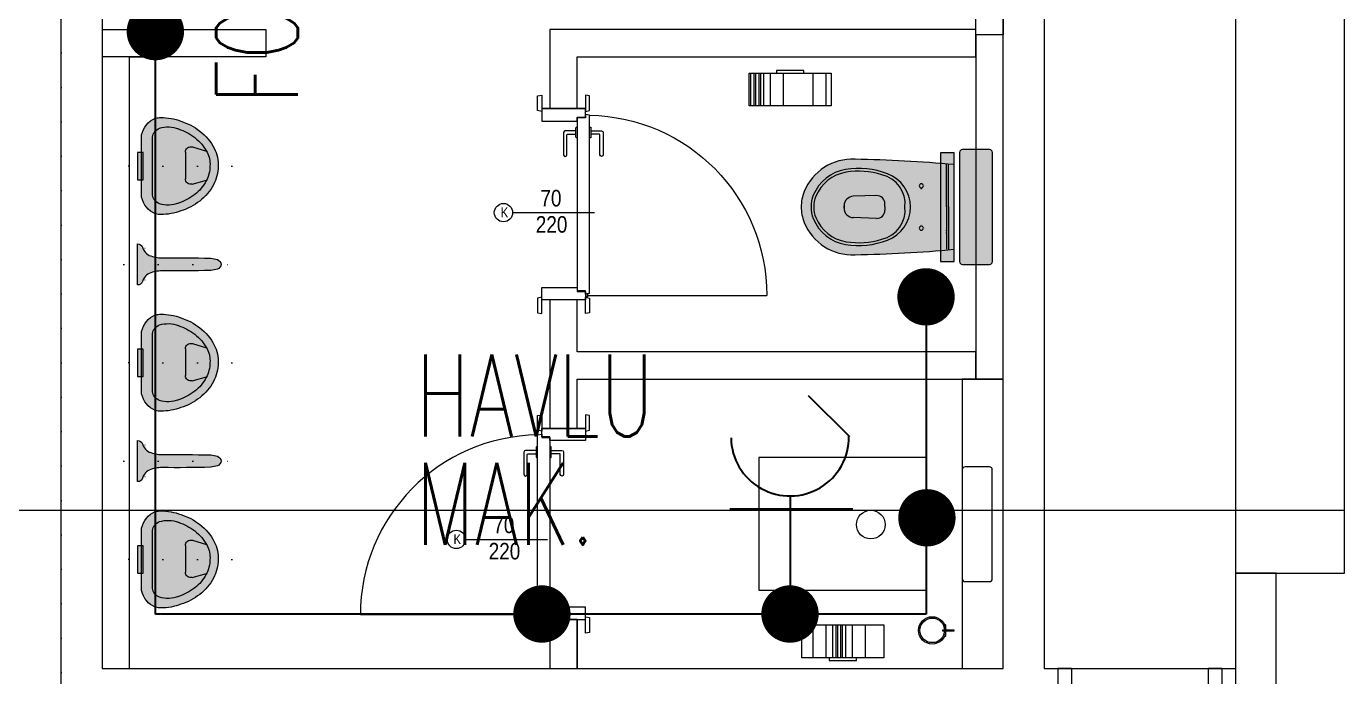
# Model space of a CAD drawing. Header units: metres. Extents: x -13194 to 152406, y -14653 to 29421.
# Drawn here: x 3647.2 to 4127.5, y 2642 to 2880.2 of the extents above; entities that cross this region are included whole.
import ezdxf

# ---------------------------------------------------------------- set-up
doc = ezdxf.new("R2010")
doc.units = ezdxf.units.M
doc.header["$LTSCALE"] = 100
doc.header["$MEASUREMENT"] = 0
doc.linetypes.add('DOT2', pattern=[0.125, 0, -0.125])
doc.layers.get('0').update_dxf_attribs({"color": 9, "lineweight": 9})
for name, color, linetype, lineweight in [('00', 9, 'Continuous', 9), ('01', 9, 'Continuous', 9), ('05', 9, 'Continuous', 9), ('05S', 9, 'Continuous', 9), ('20', 9, 'DOT2', 9), ('21_mahal200', 9, 'Continuous', 9), ('E-KABLO', 7, 'Continuous', 30), ('E-KAPAKLI PRİZ', 7, 'Continuous', 30), ('E-YAZI', 7, 'Continuous', 30), ('Kapı', 204, 'Continuous', 9), ('KARA SIVA', 4, 'Continuous', 9), ('TEFRİŞ', 9, 'Continuous', 9)]:
    doc.layers.add(name, color=color, linetype=linetype, lineweight=lineweight)
doc.styles.add('E-YAZI', font='txttw.shx')
doc.styles.add('MuuM_TEXT-STANDART', font='ARIALN.TTF')
doc.dimstyles.new('MuuM_DIM200', dxfattribs={"dimscale": 20, "dimtxt": 2, "dimasz": 1, "dimexe": 1, "dimexo": 1, "dimgap": 1, "dimtad": 1, "dimdec": 1, "dimrnd": 0.5, "dimdsep": 46, "dimtxsty": 'MuuM_TEXT-STANDART', "dimblk": 'ARCHTICK', "dimcen": 0, "dimdle": 0.15, "dimclrd": 256, "dimclre": 256, "dimclrt": 256, "dimadec": 0, "dimazin": 0, "dimtfac": 5, "dimtdec": 1, "dimtix": 1, "dimtmove": 2, "dimatfit": 3, "dimldrblk": 'DOT', "dimfxl": 3, "dimfxlon": 1, "dimtolj": 1, "dimlwd": -1, "dimlwe": -1, "dimarcsym": 0})

# ---------------------------------------------------------------- blocks, each defined once
blk = doc.blocks.new('100_KAPAKLI PRİZ')
at = {"layer": 'E-KAPAKLI PRİZ', "color": 4}
for p, q in [((1.215814954601228, 3.600277454039314), (0.3785433852463029, 4.43754902339424)), ((-1.223023227008525, 2.136300217214738), (1.279205538914538, 2.136300217214738)), ((0, 2.400173244881443), (0, 0))]:
    blk.add_line(p, q, dxfattribs=at)
blk.add_arc((0, 3.600173235725378), 1.199999990853849, 180.755130769776, 0.7551307697759941, dxfattribs=at)
blk = doc.blocks.new('2.bod.sitatik')
at = {"layer": '01'}
blk.add_lwpolyline([(4130, -5950.00000430597), (4130, -5950.00000430597), (4130, -5950.00000430597), (4130, -5400.00000430597), (4400, -5400.00000430597), (4400, -5950.00000430597), (4400, -5950.00000430597), (4400, -5950.00000430597), (4440, -5950.00000430597), (4440.000000000004, -5350.00000430597), (4090.000000000004, -5350.00000430597), (4090, -5950.00000430597), (4130, -5950.00000430597)], dxfattribs=at)
blk = doc.blocks.new('_ArchTick')
at = {"color": 0, "linetype": 'ByBlock', "const_width": 0.15}
blk.add_lwpolyline([(-0.5, -0.5), (0.5, 0.5)], dxfattribs=at)
blk = doc.blocks.new('_Dot')
at = {"color": 0, "linetype": 'ByBlock', "lineweight": -2}
blk.add_line((-0.5, 0), (-1, 0), dxfattribs=at)
at = {"color": 0, "linetype": 'ByBlock', "const_width": 0.5}
blk.add_lwpolyline([(-0.25, 0, 1), (0.25, 0, 1)], format="xyb", close=True, dxfattribs=at)
blk = doc.blocks.new('ttttttttttttt')
for points in [[(3983.48582208233, -30733.60081935968), (3983.48582208233, -30748.60081935968)], [(3988.48582208233, -30733.60081935968), (3983.48582208233, -30733.60081935968)], [(3988.48582208233, -30733.60081935968), (3988.48582208233, -30748.60081935968)], [(4043.48582208233, -30733.60081935968), (4038.48582208233, -30733.60081935968)], [(4038.48582208233, -30733.60081935968), (4038.48582208233, -30748.60081935968)], [(4043.48582208233, -30733.60081935968), (4043.48582208233, -30748.60081935968)], [(3988.48582208233, -30748.60081935968), (3983.48582208233, -30748.60081935968)], [(4034.48582208233, -30748.60081935968), (3988.48582208233, -30748.60081935968)], [(4034.48582208233, -30748.60081935968), (4034.48582208233, -30798.60081935968)], [(4034.48582208233, -30748.60081935968), (4038.48582208233, -30748.60081935968)], [(4043.48582208233, -30748.60081935968), (4038.48582208233, -30748.60081935968)], [(4038.48582208233, -30748.60081935968), (4038.48582208233, -30798.60081935968)]]:
    blk.add_lwpolyline(points)
blk.add_arc((4038.48582208233, -30748.60081935968), 50, 180, 270)
blk = doc.blocks.new('p-klozet üstü kağıt dispenser')
blk.add_hatch(color=255).paths.add_polyline_path([(-5.3433e-12, 5.563981752787184), (0, 45.40812888650907), (-5.000000000000057, 45.40812888650907), (-5.0000000000054, 5.563981752787184)])
blk.add_lwpolyline([(-5.3433e-12, 5.563981752787184), (0, 45.40812888650907), (-5.000000000000057, 45.40812888650907), (-5.0000000000054, 5.563981752787184)], close=True)
blk = doc.blocks.new('san-klo-06-p')
at = {"layer": '05S'}
h = blk.add_hatch(color=256, dxfattribs=at)
edge = h.paths.add_edge_path()
edge.add_line((-20.00000000000046, 2.015000000021245), (19.99999999999662, 2.015000000027066))
edge.add_arc((19.99999999999953, 3.015000000028521), 1, 270, 360)
edge.add_line((20.99999999999955, 3.015000000028521), (21.000000000001, 13.01500000002852))
edge.add_arc((19.99999999999953, 13.01500000002852), 1, 0, 90.00000000000001)
edge.add_line((19.99999999999953, 14.01500000002852), (-20.00000000000046, 14.01500000002561))
edge.add_arc((-20.00000000000046, 13.01500000002852), 1, 90.00000000000001, 180)
edge.add_line((-21.00000000000045, 13.01500000002852), (-20.999999999999, 3.015000000025612))
edge.add_arc((-20.00000000000046, 3.015000000021243), 1, 180, 270)
h = blk.add_hatch(color=256, dxfattribs=at)
edge = h.paths.add_edge_path()
edge.add_arc((482.446959709046, -45.26395162302651), 500.0000000000162, 174.8060223042765, 178.9681825704839)
edge.add_arc((1.500000000003183, -37.29190075644874), 19.00000000000178, 176.8871024373828, 247.9756871629529)
edge.add_arc((-4.547e-13, -41), 15.00000000000026, 247.9756871629556, 269.9999999999976)
edge.add_arc((-4.547e-13, -41), 15.00000000000026, 270.0000000000025, 292.0243128370444)
edge.add_arc((-1.50000000000409, -37.29190075644874), 19.0000000000039, 292.0243128370512, 363.1128975626213)
edge.add_arc((-482.4469597090078, -45.26395162301922), 499.9999999999761, 1.031817429516246, 5.19397769572375)
edge.add_line((15.49999999999954, 0), (-15.50000000000336, 0))
for p, q in [((-4.547e-13, -2), (-15.50000000000045, -2)), ((-4.547e-13, -2.80000000000291), (-15.50000000000045, -2.80000000000291)), ((-4.547e-13, -2), (15.49999999999954, -2)), ((-4.547e-13, -2.80000000000291), (15.49999999999954, -2.80000000000291)), ((-4.15801929872441, -28.43442233578389), (-3.905189181845798, -36.91821042136871)), ((-4.547e-13, -25.3450573319642), (-1.159350611440913, -25.3450573319642)), ((-4.547e-13, -25.3450573319642), (1.159350611440004, -25.3450573319642)), ((4.158019298723502, -28.43442233578389), (3.905189181844889, -36.91821042136871)), ((-4.547e-13, -40.31395125024572), (-0.4067423800156579, -40.31395125024572)), ((-0.4067423800156579, -40.31395125024572), (-4.547e-13, -40.31395125024572)), ((0.4067423800147483, -40.31395125024572), (-4.547e-13, -40.31395125024572)), ((-4.547e-13, -40.31395125024572), (0.4067423800147483, -40.31395125024572))]:
    blk.add_line(p, q)
at = {"linetype": 'DOT2'}
for p, q in [((-6.485962310548075, -12), (-8.953412711959118, -12)), ((-7.750000000000452, -10.91410758801794), (-7.750000000000452, -12)), ((-7.750000000000452, -13.08589241198206), (-7.750000000000452, -12)), ((6.485962310550803, -12), (8.953412711958206, -12)), ((7.749999999999543, -10.91410758801794), (7.749999999999543, -12)), ((7.749999999999543, -13.08589241198206), (7.749999999999543, -12))]:
    blk.add_line(p, q, dxfattribs=at)
for points in [[(-20.00000000000046, 2.015000000021245), (19.99999999999953, 2.015000000028521, 0.4142135623730951), (20.99999999999955, 3.015000000028521), (20.99999999999955, 13.01500000002852, 0.4142135623731339), (19.99999999999953, 14.01500000002852), (-20.00000000000046, 14.01500000002852, 0.4142135623730744), (-21.00000000000045, 13.01500000002852), (-21.00000000000045, 3.015000000021243, 0.4142135623731159)], [(-15.50000000000045, 0, 0.0181628470062377), (-17.47196496077276, -36.26013260072796, 0.3205287056357122), (-5.625000000000452, -54.90537216330267, 0.0963961176293174), (-4.547e-13, -56, 0.0963961176293174), (5.624999999999543, -54.90537216330267, 0.3205287056357121), (17.47196496077549, -36.26013260072796, 0.0181628470062377), (15.49999999999954, 0)]]:
    blk.add_lwpolyline(points, format="xyb", close=True)
for points in [[(-9.500000000000453, 2.015000000028521), (-9.500000000000453, -2.984999999978752), (-8.500000000000455, -2.984999999978752), (-8.500000000000455, 2.015000000028521)], [(8.499999999999545, 2.015000000028521), (8.499999999999545, -2.984999999978752), (9.499999999999543, -2.984999999978752), (9.499999999999543, 2.015000000028521)]]:
    blk.add_lwpolyline(points, dxfattribs=at)
blk.add_lwpolyline([(-5.000000000000452, 0), (-5.000000000000452, 2), (4.999999999999545, 2), (4.999999999999545, 0)], close=True, dxfattribs=at)
for centre, radius, start, end in [((-7.750000000000452, -12), 0.75, 0, 180), ((-7.750000000000452, -12), 0.75, 180, 0), ((7.749999999999543, -12), 0.75, 0, 180), ((7.749999999999543, -12), 0.75, 180, 0), ((-4.547e-13, -29), 13, 90, 159.4200885049486), ((-1.089157725150015, -28.94594607376348), 11.00000000000001, 84.31758544885159, 166.806744405553), ((-4.547e-13, -29), 13, 20.57991149505137, 90), ((1.089157725149107, -28.94594607376348), 11, 13.19325559444693, 95.68241455114841), ((15.91510823917952, -34.97572838532506), 30, 159.4200885049486, 189.1280785422966), ((15.91510823917952, -34.97572838532506), 28.99999999999998, 162.8726879048356, 189.1280785422966), ((-1.159350611440913, -28.3450573319642), 3, 90, 181.7069983645544), ((1.159350611440004, -28.3450573319642), 3, 358.2930016354455, 90), ((-15.91510823918042, -34.97572838532506), 28.99999999999999, 350.8719214577034, 17.12731209516433), ((-15.91510823918042, -34.97572838532506), 30, 350.8719214577034, 20.57991149505137), ((-0.4067423800156579, -36.81395125024574), 3.499999999999998, 181.7069983645544, 270), ((0.4067423800147483, -36.81395125024574), 3.499999999999998, 270, 358.2930016354455), ((1.499999999999543, -37.29190075644874), 15.39999999999999, 189.1280785422966, 247.9756871630004), ((1.499999999999543, -37.29190075644874), 14.4, 189.1280785422966, 247.9756871630004), ((-1.500000000000454, -37.29190075644874), 14.40000000000001, 292.0243128369996, 350.8719214577034), ((-1.500000000000454, -37.29190075644874), 15.39999999999999, 292.0243128369996, 350.8719214577034), ((-4.547e-13, -41), 11.39999999999997, 247.9756871630004, 270), ((-4.547e-13, -41), 10.39999999999995, 247.9756871630004, 270), ((-4.547e-13, -41), 10.39999999999995, 270, 292.0243128369996), ((-4.547e-13, -41), 11.39999999999997, 270, 292.0243128369996)]:
    blk.add_arc(centre, radius, start, end)
at = {"layer": '05', "rotation": 270}
blk.add_blockref('p-klozet üstü kağıt dispenser', (-25.40812888650862, -5.007660794144613), dxfattribs=at)
blk = doc.blocks.new('San-p-uripart')
at = {"layer": '05S'}
h = blk.add_hatch(color=256, dxfattribs=at)
edge = h.paths.add_edge_path()
edge.add_line((0, 0), (-7.502701282911726, 0))
edge.add_arc((-5.709877322929968, -0.0991818855945894), 1.795565314299233, 176.8335336137003, 251.0946557253123)
edge.add_arc((-8.442650596654858, -8.078530705955927), 6.638772677657441, 57.0297629489329, 71.09465572531082, ccw=False)
edge.add_arc((-7.040729375654334, -5.917304325401346), 4.062674353079212, 23.36070373810901, 57.02976294893671, ccw=False)
edge.add_arc((-13.70585418392875, -8.796135696042256), 11.32294699055403, -0.7682051098128113, 23.360703738108384, ccw=False)
edge.add_arc((402.5469214286236, -14.37746602216248), 404.967245607545, 179.231794890187, 181.7550775583132)
edge.add_arc((11.77246903945706, -25.27573944187134), 14.08342795668617, 186.1332779337883, 196.4356805880288)
edge.add_arc((0.2055674033981631, -28.52261435773835), 2.076566262679214, 200.8138809635047, 264.3187619893651)
edge.add_arc((-0.2055674033981631, -28.52261435773835), 2.076566262679214, 275.6812380106349, 339.1861190364953)
edge.add_arc((-11.77246903945706, -25.27573944187134), 14.08342795668617, 343.5643194119712, 353.8667220662117)
edge.add_arc((-402.5469214286236, -14.37746602216248), 404.967245607545, 358.2449224416866, 360.768205109813)
edge.add_arc((13.70585418392875, -8.796135696042256), 11.32294699055404, 156.6392962618916, 180.7682051098129, ccw=False)
edge.add_arc((7.040729375654334, -5.917304325401346), 4.062674353079213, 122.9702370510633, 156.639296261891, ccw=False)
edge.add_arc((8.442650596654858, -8.078530705955927), 6.638772677657441, 108.90534427468921, 122.97023705106719, ccw=False)
edge.add_arc((5.709877322929968, -0.0991818855945894), 1.795565314299232, 288.9053442746877, 363.1664663862996)
edge.add_line((7.502701282912312, 0), (5.853095785823825e-13, 0))
at = {"linetype": 'DOT2'}
for p, q in [((0, 5), (0, -40.49999999999636)), ((-5.770817504173462, -2.733077667144243), (-5.770817504173462, 3.350195222110413)), ((5.770817504173462, -2.733077667144243), (5.770817504173462, 3.350195222110413))]:
    blk.add_line(p, q, dxfattribs=at)
blk.add_lwpolyline([(0, 0), (-7.502701282912312, 0, 0.3358627193216691), (-6.291650653194663, -1.797885682644845, -0.0614468324515553), (-4.829808567523286, -2.508909970380043, -0.1479750645966862), (-3.311085466844815, -4.306379369778366, -0.1056729534655511), (-2.383924922236474, -8.947945920119308, 0.011010342516257), (-2.230346181717322, -26.78043505654569, 0.0449830156324357), (-1.735481351159251, -29.26048777216966, 0.2844088340516868), (0, -30.58898060938736, 0.2844088340516868), (1.735481351159251, -29.26048777216966, 0.0449830156324357), (2.230346181717322, -26.78043505654569, 0.011010342516257), (2.383924922236474, -8.947945920119308, -0.1056729534655511), (3.311085466844815, -4.306379369778366, -0.1479750645966862), (4.829808567523286, -2.508909970380043, -0.0614468324515553), (6.291650653194663, -1.797885682644845, 0.3358627193216691), (7.502701282912312, 0)], format="xyb", close=True)
blk = doc.blocks.new('v-k-pisuar01-p-s')
at = {"layer": '05S'}
h = blk.add_hatch(color=256, dxfattribs=at)
edge = h.paths.add_edge_path()
edge.add_line((11.42270253094102, 3.638e-12), (-11.42270253094102, 3.638e-12))
edge.add_arc((-9.830791421985849, -8.150053224959265), 8.304068192672245, 101.052160196956, 157.7110542586413)
edge.add_arc((-8.698184620976463, -7.002620211645987), 9.040695939314752, 167.2054471598568, 179.9865996109631)
edge.add_arc((3.698906807148886, -6.994059835495138), 21.43778808926014, 180.0172277376221, 200.174822931414)
edge.add_arc((4.927594309561754, -7.521959883539237), 22.42787110088592, 197.8257412586595, 217.822754149149)
edge.add_arc((2.836417373735457, -9.145373557403216), 19.78051526280616, 217.8227541491555, 241.917258812392)
edge.add_arc((-0.7404978676677274, -15.84919987251851), 12.18212004358895, 241.9172588123764, 274.1094109938937)
edge.add_arc((0.011119686978418, -13.43780789287848), 14.56269787259692, 270.4775210897593, 298.0827411875948)
edge.add_arc((-1.900854454888758, -9.854401046221028), 18.62428004557212, 298.082741187634, 322.1772458508703)
edge.add_arc((-4.90535493561765, -7.521959883539237), 22.4278711008861, 322.1772458508511, 342.1742587413403)
edge.add_arc((-3.676667433204783, -6.994059835495138), 21.43778808926036, 339.8251770685861, 359.9827722623778)
edge.add_arc((10.17531421099374, -6.921057905034102), 7.586221502296683, 359.3999502511719, 374.6647735631948)
edge.add_arc((9.830791421987668, -8.150053224962901), 8.304068192673494, 22.28894574136448, 78.94783980325458)
at = {"linetype": 'DOT2'}
blk.add_line((0, -33), (0, 5), dxfattribs=at)
for p, q in [((-6.984664828327367, -18.56483841345834), (-5.466074508258316, -23.72804550169167)), ((-5.065933825182582, -16.00050576547437), (4.657896394137424, -16.00050576547437)), ((6.590366273341714, -18.51583106659382), (5.18733824030096, -23.77718619049119))]:
    blk.add_line(p, q)
for points in [[(11.42270253094102, 3.638e-12), (-11.42270253094102, 3.638e-12, 0.2523838902471173), (-17.51440381128668, -5.000505765474372, 0.0558261851845719), (-17.73888031302704, -7.000505765474372, 0.0881816074474143), (-16.42355859140844, -14.38764789839843, 0.0874755300532864), (-12.78843996554497, -21.27519701816345, 0.1055211629797704), (-6.475183890102925, -26.5971031555091, 0.1413959180004252), (0.1324883970701194, -28, 0.1210364073534051), (6.866453540200382, -26.28602049577967, 0.1055211629797702), (12.81067933948907, -21.27519701816345, 0.0874755300532857), (16.44579796535254, -14.38764789839843, 0.0881816074474134), (17.76111968697296, -7.000505765474372, 0.0667040249175728), (17.5144038112885, -5.000505765474372, 0.2523838902480677), (11.42270253091192, 7.276000000000001e-12)], [(13.56758272037041, -13.46927878739734, 0.1723745183359662), (13.81327216784484, -6.517616360626562, 0.2523838902480677), (10.65589230152181, -3.925812281813703), (-10.65589230153637, -3.925812281817343, 0.2523838902471173), (-13.81327216784484, -6.517616360626562, 0.1723745183359663), (-13.56758272037041, -13.46927878739734, 0.0874755300532832), (-10.41870533553083, -19.43553460801922, 0.1055211629797738), (-5.062945461508205, -23.9502970385438, 0.1440043722371133), (0.0111196869729611, -25.00050576547437, 0.1231510465558739), (5.454215111603843, -23.63921437881436, 0.1055211629797774), (10.44094470947493, -19.43553460801922, 0.0874755300532832), (13.58982209431451, -13.46927878739734)]]:
    blk.add_lwpolyline(points, format="xyb")
blk.add_lwpolyline([(-5, -0.500000000003638), (-5, 1.49999999999636), (5, 1.49999999999636), (5, -0.500000000003638)], close=True)
for centre, radius, start, end in [((1.160594533739639, -7.479771511072612), 15.89947806192441, 200.6505748287934, 202.1300987202021), ((-1.138355159795537, -7.479771511072612), 15.89947806192436, 337.8699012797978, 339.3494251712066), ((-5.065933825182582, -18.00050576547437), 2, 90, 196.3895403340701), ((4.657896394137424, -18.00050576547437), 2, 345.0685828217818, 90)]:
    blk.add_arc(centre, radius, start, end)
at = {"layer": '05S'}
blk.add_solid([(-5, 1.49999999999636), (-5, -0.500000000003638), (5, 1.49999999999636), (5, -0.500000000003638)], dxfattribs=at)
blk = doc.blocks.new('p-t.kağıtlığı')
at = {"layer": 'TEFRİŞ'}
h = blk.add_hatch(dxfattribs=at)
h.set_pattern_fill('CYL', color=256, scale=30, angle=-89.99999999999999, style=0)
h.set_pattern_definition([(270, (-14.39999999999963, 13), (30, 6.7e-15), []), (270, (-13.80000000000018, 13), (30, 6.7e-15), []), (270, (-12.59999999999945, 13), (30, 6.7e-15), []), (270, (-10.19999999999982, 13), (30, 6.7e-15), []), (270, (-5.399999999999636, 13), (30, 6.7e-15), []), (270, (5.400000000000542, 13), (30, 6.7e-15), []), (270, (10.19999999999982, 13), (30, 6.7e-15), []), (270, (12.60000000000036, 13), (30, 6.7e-15), []), (270, (13.80000000000018, 13), (30, 6.7e-15), []), (270, (14.40000000000054, 13), (30, 6.7e-15), [])])
h.paths.add_polyline_path([(-15, 1), (15, 1), (15, 13), (-15, 13)])
for points in [[(-15, 1), (15, 1), (15, 13), (-15, 13)], [(5, 1), (5, 0), (-5, 0), (-5, 1)]]:
    blk.add_lwpolyline(points, close=True, dxfattribs=at)
blk = doc.blocks.new('RREERGERGBBBB')
at = {"layer": 'TEFRİŞ'}
blk.add_hatch(color=256, dxfattribs=at).paths.add_polyline_path([(-24564.21179301331, -5806.625685495985), (-24567.21179301331, -5806.625685495985), (-24567.21179301331, -5804.625685495985), (-24567.41179301331, -5804.625685495985), (-24567.41179301331, -5806.625685495985), (-24568.41179301331, -5806.625685495985), (-24568.41179301331, -5806.825685495985), (-24567.41179301331, -5806.825685495982), (-24567.41179301331, -5808.825685495982), (-24567.21179301332, -5808.825685495982), (-24567.21179301332, -5806.825685495982), (-24564.21179301332, -5806.825685495982)])
for points in [[(-24564.21179301331, -5806.625685495985), (-24567.21179301331, -5806.625685495985), (-24567.21179301331, -5804.625685495985), (-24567.41179301331, -5804.625685495985), (-24567.41179301331, -5806.625685495985), (-24568.41179301331, -5806.625685495985), (-24568.41179301331, -5806.825685495985), (-24567.41179301331, -5806.825685495982), (-24567.41179301331, -5808.825685495982), (-24567.21179301332, -5808.825685495982), (-24567.21179301332, -5806.825685495982), (-24564.21179301332, -5806.825685495982), (-24564.21179301331, -5806.625685495985)], [(-24567.21179301332, -5806.709182177796), (-24564.21179301332, -5806.709182177796)]]:
    blk.add_lwpolyline(points, dxfattribs=at)
for radius in [5, 4.5]:
    blk.add_circle((-24572.21179301332, -5806.709182177796), radius, dxfattribs=at)
blk = doc.blocks.new('dsfsdfsdfsdfsdfsdf')
at = {"layer": 'Kapı'}
for p, q in [((23771.45181168488, -2062.352248718824), (23755.45181168267, -2062.352248718824)), ((23772.95181168482, -2064.719111331149, 0.6555058768281015), (23771.45181168482, -2064.41911133111, 0.6555058768281015)), ((23771.45181168482, -2064.41911133111, 0.6555058768281015), (23771.45181168482, -2065.619111331151, 0.6555058768281015)), ((23771.95371590619, -2064.009590223897, 0.6555058768281015), (23837.87079387352, -2064.009590223897, 0.6555058768281015)), ((23772.95181168482, -2064.719111331149, 0.6555058768281015), (23772.95181168482, -2129.919111331008, 0.6555058768281015)), ((23771.45181168482, -2065.619111331151, 0.6555058768281015), (23768.45181168482, -2065.619111331151, 0.6555058768281015)), ((23768.45181168482, -2129.019111331028, 0.6555058768281015), (23768.45181168494, -2066.819111331031, 0.6555058768281015)), ((23771.45181168267, -2132.352248718729), (23755.45181168261, -2132.352248718729)), ((23771.45181168482, -2129.019111331028, 0.6555058768281015), (23768.45181168482, -2129.019111331028, 0.6555058768281015)), ((23771.45181168482, -2130.219111331069, 0.6555058768281015), (23771.45181168482, -2129.019111331028, 0.6555058768281015)), ((23772.95181168482, -2129.919111331008, 0.6555058768281015), (23771.45181168482, -2130.219111331069, 0.6555058768281015))]:
    blk.add_line(p, q, dxfattribs=at)
at = {"layer": 'Kapı', "elevation": 0.6555058768281015}
for points in [[(23753.95181168255, -2057.61911133118), (23755.45181168255, -2057.319111331097), (23755.45181168255, -2063.319111331046), (23753.95181168255, -2063.019111330985), (23753.95181168255, -2057.61911133118)], [(23772.95181168476, -2057.61911133118), (23771.45181168482, -2057.319111331097), (23771.45181168482, -2063.319111331046), (23772.95181168476, -2063.019111330985), (23772.95181168476, -2057.61911133118)], [(23753.95181168255, -2137.019111330999), (23755.45181168255, -2137.31911133106), (23755.45181168255, -2131.319111331133), (23753.95181168255, -2131.619111331172), (23753.95181168255, -2137.019111330999)], [(23772.95181168482, -2137.019111330999), (23771.45181168482, -2137.31911133106), (23771.45181168482, -2131.319111331133), (23772.95181168482, -2131.619111331172), (23772.95181168482, -2137.019111330999)]]:
    blk.add_lwpolyline(points, dxfattribs=at)
for points in [[(23771.45181168482, -2062.319111331046), (23755.45181168255, -2062.319111331046), (23755.45181168255, -2066.819111331031), (23768.45181168482, -2066.819111331031), (23768.45181168482, -2065.419111330928), (23771.45181168482, -2065.419111330928)], [(23771.45181168482, -2132.319111330951), (23755.45181168255, -2132.319111330951), (23755.45181168255, -2127.819111331126), (23768.45181168482, -2127.819111331126), (23768.45181168482, -2129.219111331069), (23771.45181168482, -2129.219111331069)]]:
    blk.add_lwpolyline(points, close=True, dxfattribs=at)
for points in [[(23767.95181168482, -2124.21911133112), (23764.05181168485, -2124.21911133112, -0.4142135623730951), (23763.45181168482, -2123.619111330998), (23763.45181168482, -2115.473277997778, -1.000000000000094), (23764.65181168477, -2115.473277997778), (23764.65181168477, -2122.769111331188, 0.4142135623730951), (23764.90181168477, -2123.019111331058), (23767.95181168482, -2123.019111331058)], [(23773.45181168482, -2124.21911133112), (23777.35181168478, -2124.21911133112, 0.4142135623730951), (23777.95181168482, -2123.619111330998), (23777.95181168482, -2115.473277997778, 1.000000000000094), (23776.75181168481, -2115.473277997778), (23776.75181168481, -2122.769111331188, -0.4142135623730951), (23776.50181168481, -2123.019111331058), (23773.45181168482, -2123.019111331058)], [(23768.45181168482, -2121.619111331136), (23768.20181168482, -2121.619111331136, 0.4142135623730951), (23767.95181168482, -2121.869111331027), (23767.95181168482, -2125.369111331172, 0.414213562373091), (23768.20181168482, -2125.619111331063), (23768.45181168482, -2125.619111331063)], [(23772.95181168482, -2125.619111331063), (23773.20181168482, -2125.619111331063, 0.4142135623737115), (23773.45181168482, -2125.369111331172), (23773.45181168482, -2121.869111331027, 0.4142135623724791), (23773.20181168482, -2121.619111331136), (23772.95181168482, -2121.619111331136)]]:
    blk.add_lwpolyline(points, format="xyb", dxfattribs=at)
at = {"layer": 'Kapı'}
blk.add_circle((23771.95371590619, -2064.009590223897, 0.6555058768281015), 0.4999999999999999, dxfattribs=at)
blk.add_arc((23771.95371590619, -2064.009590223897, 0.6555058768281015), 65.91707796733714, 270.8675879280374, 0, dxfattribs=at)
blk = doc.blocks.new('fgvdfgdffffffffffffffffffffffffffffffff')
at = {"layer": 'Kapı'}
blk.add_lwpolyline([(23435.64420767338, -2227.996412656395), (23465.61762177996, -2227.996412656395)], dxfattribs=at)
blk.add_circle((23432.28420767338, -2227.996412656395), 3.359999999999999, dxfattribs=at)
at = {"layer": 'Kapı', "attachment_point": 1, "style": 'MuuM_TEXT-STANDART'}
for s, insert, char_height, width in [('70', (23445.80805638355, -2219.676727744605), 6.047999999999999, 88.79573695206868), ('K', (23431.24663969502, -2226.097197341773), 3.628799999999999, 53.2774421712412), ('220', (23444.11858472365, -2229.276727744605), 6.047999999999999, 88.79573695206868)]:
    blk.add_mtext(s, dxfattribs=dict(at, insert=insert, char_height=char_height, width=width))
blk = doc.blocks.new('DFEGDFGDFGDFGHHHHHHHHHHHHHHHHHH')
at = {"layer": 'TEFRİŞ'}
blk.add_lwpolyline([(23605.31433439111, -2457.315299196679), (23605.31433439112, -2497.315299196679, 0.4142135623730951), (23606.31433439112, -2498.315299196679), (23615.31433439112, -2498.315299196679, 0.4142135623731339), (23616.31433439112, -2497.315299196679), (23616.31433439112, -2457.315299196679, 0.4142135623730744), (23615.31433439112, -2456.315299196679), (23606.31433439111, -2456.315299196679, 0.4142135623731159)], format="xyb", close=True, dxfattribs=at)
blk = doc.blocks.new('ffffffdssssssssssssssss')
at = {"layer": 'TEFRİŞ'}
blk.add_lwpolyline([(30540.99751206332, -1871.23876330108), (30540.99751206332, -1919.73876330108), (30602.49751206332, -1919.73876330108), (30602.49751206332, -1871.23876330108)], close=True, dxfattribs=at)
blk.add_circle((30581.9979186303, -1895.755781389791), 5.25, dxfattribs=at)
blk = doc.blocks.new('2.bod.Mimari')
at = {"layer": '00'}
for points in [[(3659.999999999973, -5965.000004305974), (3659.999999999973, -5545.00000430597), (3674.999999999973, -5545.00000430597), (3674.999999999973, -5580.00000430597), (4020.000000000002, -5580.00000430597)], [(4005.000000000002, -5595.00000430597), (3674.999999999973, -5595.00000430597), (3674.999999999973, -5965.000004305974)], [(3674.999999997824, -5965.000004305974), (3674.999999999973, -5965.000004305974), (3674.999999999973, -5985.000004303412), (4005.000000000002, -5985.000004305974), (4005.000000000002, -5595.00000430597)], [(4004.999999999986, -5753.000004304682), (3994.999999999986, -5753.000004304682), (3994.999999999986, -5595.00000430597), (4005, -5595.00000430597), (4004.999999999986, -5753.000004304682)], [(4090.000000000002, -5600.00000430597), (4020.000000000002, -5600.00000430597), (4020.000000000002, -5985.000004305974), (4090.000000000002, -5985.000004305974)], [(3674.999999999302, -5703.00000430597), (3674.999999999317, -5751.0000043041), (3734.999999999244, -5751.000004304682), (3734.999999999244, -5761.000004304682), (3674.999999999229, -5761.000004304682), (3674.999999997745, -5985.000004303416), (3839.000000000379, -5985.000004304697)], [(3994.999999999942, -5751.000004304737), (3839.000000000364, -5751.000004304682), (3839.000000000364, -5780.000004304689), (3849.000000000364, -5780.000004304689), (3849.000000000364, -5761.000004304708), (3994.999999999942, -5761.000004304733), (3994.999999999942, -5751.000004304737)], [(4005, -5985.000004305977), (4004.999999999986, -5753.000004304682), (3994.999999999986, -5753.000004304682), (3994.999999998225, -5879.000004304718), (4005, -5879.000004304718)], [(3674.999999999229, -5761.0000043041), (3674.999999997687, -5985.000004303416), (3684.999999997687, -5985.000004303416), (3684.999999999251, -5761.000004304231), (3689.999999999251, -5761.000004304231), (3674.999999999229, -5761.000004304682)], [(3994.999999999069, -5879.000004304718), (3994.999999999069, -5869.000004304722), (3849.000000000357, -5869.000004304668), (3849.000000000357, -5850.033141692373), (3839.000000000372, -5850.033141692373), (3839.000000000372, -5897.000004304733), (3849.000000000372, -5897.000004304733), (3849.000000000372, -5879.000004304693), (3994.999999999069, -5879.000004304718)], [(3989.999999999069, -5879.000004304718), (3989.999999998247, -5985.000004305901), (4004.999999998247, -5985.000004305901), (4005, -5879.000004304718), (3989.999999999069, -5879.000004304718)], [(4125.000000000003, -6215.000004305912), (4105.000000000001, -6215.000004305904), (4105.000000000001, -5950.00000430597), (4090.000000000002, -5950.00000430597), (4089.999999999987, -6215.000004305915), (3739.999999999973, -6215.000004305915), (3739.999999999973, -6230.00000430597), (4125.000000000003, -6230.00000430597)], [(3659.999999999973, -6000.00000430597), (3659.999999999973, -5965.000004305974)], [(3848.999999999957, -5967.000004304733), (3839.000000000379, -5967.000004304733)], [(3849.000000000372, -5985.000004304697), (3849.000000000372, -5967.000004304733), (3839.000000000379, -5967.000004304733), (3839.000000000379, -5985.000004304697)], [(3848.999999999688, -5967.000004304733), (3848.999999999549, -5985.000004304773)]]:
    blk.add_lwpolyline(points, dxfattribs=at)
at = {"layer": '20'}
blk.add_lwpolyline([(3659.999999999973, -6230.00000430597), (4440.000000000002, -6230.00000430597), (4440.000000000002, -4550.00000430597), (3659.999999999973, -4550.00000430597)], close=True, dxfattribs=at)
for name, p in [('ffffffdssssssssssssssss', (-26625.49751206249, -4036.511241004173)), ('ttttttttttttt', (41.51417791767263, 24748.60081505371))]:
    blk.add_blockref(name, p)
at = {"layer": '05', "xscale": -1, "rotation": 180}
blk.add_blockref('p-t.kağıtlığı', (3927.00000000019, -5766.000004304693), dxfattribs=at)
at = {"layer": '05', "xscale": -1}
blk.add_blockref('p-t.kağıtlığı', (3946.256508770196, -5982.00000430525), dxfattribs=at)
at = {"layer": 'KARA SIVA', "xscale": -1, "rotation": 180}
blk.add_blockref('dsfsdfsdfsdfsdfsdf', (-19919.45181168227, -7912.352253023411), dxfattribs=at)
at = {"layer": 'KARA SIVA'}
for name, p in [('fgvdfgdffffffffffffffffffffffffffffffff', (-19610.28836761981, -3590.07275941694)), ('DFEGDFGDFGDFGHHHHHHHHHHHHHHHHHH', (-19615.31433439244, -3454.819927862707)), ('fgvdfgdffffffffffffffffffffffffffffffff', (-19627.54174359208, -3709.68712650166)), ('RREERGERGBBBB', (28551.21179301319, -164.2739756487535))]:
    blk.add_blockref(name, p, dxfattribs=at)
at = {"layer": 'KARA SIVA', "rotation": 180}
blk.add_blockref('dsfsdfsdfsdfsdfsdf', (27607.45181168301, -8029.352253023462), dxfattribs=at)
at = {"layer": 'TEFRİŞ', "xscale": -1, "rotation": 90}
for p in [(3689.499999999229, -5801.000004304264), (3689.499999999207, -5873.000004304646), (3689.499999999186, -5945.000004305031)]:
    blk.add_blockref('v-k-pisuar01-p-s', p, dxfattribs=at)
at = {"layer": 'TEFRİŞ', "rotation": 270}
blk.add_blockref('san-klo-06-p', (3987.010966771283, -5816.000004304689), dxfattribs=at)
at = {"layer": 'TEFRİŞ', "linetype": 'ByBlock', "xscale": -1, "rotation": 90}
for p in [(3687.999999999229, -5837.011003067808), (3687.999999999229, -5909.01100306819)]:
    blk.add_blockref('San-p-uripart', p, dxfattribs=at)
at = {"layer": '21_mahal200'}
blk.add_leader([(4174.650574906152, -5927.045800711385), (3478.878510109293, -5927.045800711385)], dimstyle='MuuM_DIM200', override={"dimasz": 1, "dimfxl": 10}, dxfattribs=at)

msp = doc.modelspace()

# ---------------------------------------------------------------- linework, layer by layer
at = {"layer": 'E-KABLO', "color": 6}
for p, q in [((3694.516345124388, 2664.999999999995), (3694.516345124388, 3081.585005006284)), ((3976.72859212004, 2781.103069657942), (3976.72859212004, 2664.999999999995)), ((3976.72859212004, 2664.999999999995), (3694.516345124388, 2664.999999999995))]:
    msp.add_line(p, q, dxfattribs=at)
at = {"layer": 'E-KABLO', "color": 4, "const_width": 10.5}
for points in [[(3689.266345124388, 2878.202143082994, 1), (3699.766345124388, 2878.202143082994, 1)], [(3971.47859212004, 2781.103069657942, 1), (3981.97859212004, 2781.103069657942, 1)], [(3971.800257098137, 2700.227860291192, 1), (3982.300257098137, 2700.227860291192, 1)], [(3830.823075774217, 2664.999999999995, 1), (3841.323075774217, 2664.999999999995, 1)], [(3921.665723757211, 2664.999999999995, 1), (3932.165723757211, 2664.999999999995, 1)]]:
    msp.add_lwpolyline(points, format="xyb", close=True, dxfattribs=at)

# ---------------------------------------------------------------- block references
for name in ['2.bod.sitatik', '2.bod.Mimari']:
    msp.add_blockref(name, (2.546585164964199e-11, 8630.000004305966))
at = {"layer": 'E-KAPAKLI PRİZ', "xscale": 18, "yscale": 18, "zscale": 18}
msp.add_blockref('100_KAPAKLI PRİZ', (3926.915723757211, 2664.999999999995), dxfattribs=at)

# ---------------------------------------------------------------- texts
at = {"layer": 'E-YAZI', "color": 3, "style": 'E-YAZI', "width": 0.7}
msp.add_text('FOTOSEL', height=30, rotation=90, dxfattribs=at).set_placement((3746.744789081187, 2851.632113082914))
for s, p in [('HAVLU', (3789.806075974979, 2730.001823475896)), ('MAK.', (3789.806075974979, 2690.337334112693))]:
    msp.add_text(s, height=30, dxfattribs=at).set_placement(p)

doc.saveas('drawing.dxf')
